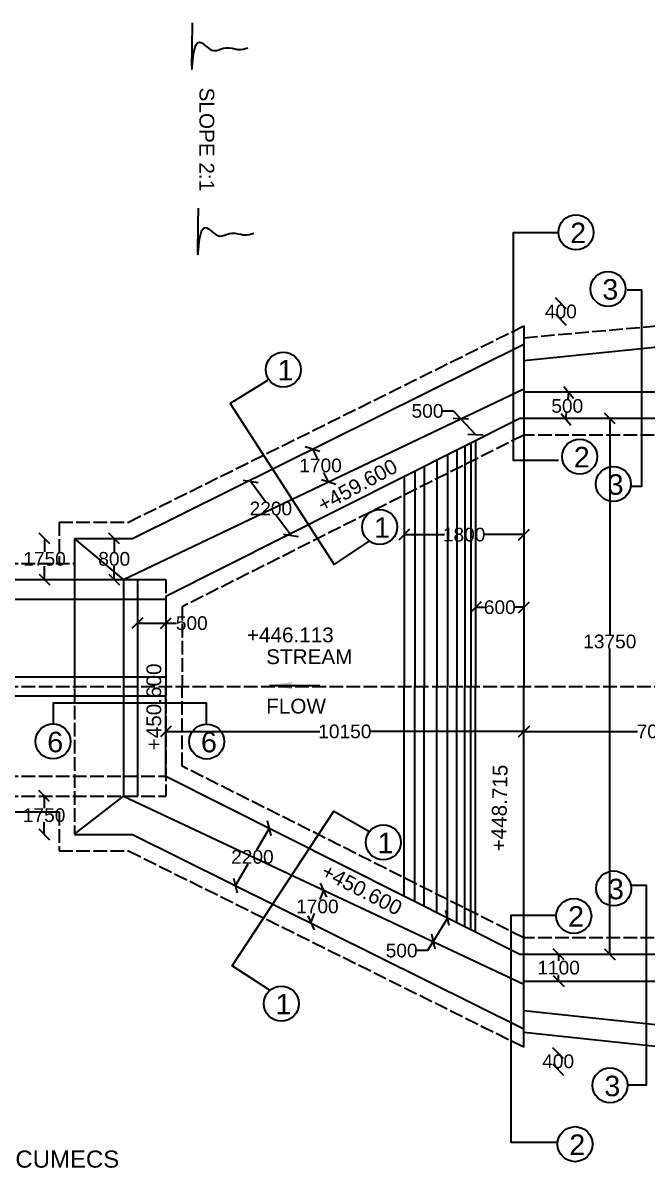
# Model space of a CAD drawing. Header units: millimetres. Extents: x 5124 to 6568637, y 2311 to 91879094.
# Drawn here: x 3667064 to 3672539, y 45935447 to 45945487 of the extents above; entities that cross this region are included whole.
import ezdxf

# ---------------------------------------------------------------- set-up
doc = ezdxf.new("R2010")
doc.units = ezdxf.units.MM
doc.header["$MEASUREMENT"] = 0
doc.linetypes.add('ACAD_ISO02W100', pattern=[15, 12, -3])
for name, color, linetype in [('DIMENSION', 7, 'Continuous'), ('DRAWING', 7, 'Continuous'), ('TEXT', 7, 'Continuous')]:
    doc.layers.add(name, color=color, linetype=linetype)
doc.styles.get("Standard").update_dxf_attribs({"font": 'arial.ttf', "height": 120})
doc.dimstyles.get("Standard").update_dxf_attribs({"dimtxt": 200, "dimasz": 110, "dimexe": 0.18, "dimexo": 0.0625, "dimgap": 0.09, "dimtad": 0, "dimtih": 1, "dimtoh": 1, "dimdec": 0, "dimzin": 0, "dimdsep": 46, "dimtxsty": 'Standard', "dimblk": 'OBLIQUE', "dimcen": 0.09, "dimse1": 1, "dimse2": 1, "dimadec": 0, "dimazin": 0, "dimtfac": 1, "dimtdec": 0, "dimtofl": 0, "dimtmove": 0, "dimatfit": 3, "dimfxl": 1, "dimtolj": 1, "dimtzin": 0, "dimarcsym": 0})

# ---------------------------------------------------------------- blocks, each defined once
blk = doc.blocks.new('_Oblique')
at = {"color": 0, "linetype": 'ByBlock', "lineweight": -2}
blk.add_line((-0.5, -0.5), (0.5, 0.5), dxfattribs=at)
blk = doc.blocks.new('*D164')
at = {"layer": 'Defpoints', "color": 0, "linetype": 'Continuous', "transparency": 16777216}
for p in [(3667254, 45940962), (3667516, 45940962), (3667516, 45940603)]:
    blk.add_point(p, dxfattribs=at)
at = {"layer": 'DIMENSION', "color": 0, "linetype": 'Continuous', "lineweight": -2, "transparency": 16777216}
for p, q in [((3667254, 45940962), (3667254, 45940844)), ((3667254, 45940603), (3667254, 45940721))]:
    blk.add_line(p, q, dxfattribs=at)
at = {"layer": 'DIMENSION', "color": 0, "linetype": 'Continuous', "lineweight": -2, "transparency": 16777216, "xscale": 95, "yscale": 95, "zscale": 95}
for p, rotation in [((3667254, 45940962), 90), ((3667254, 45940603), 270)]:
    blk.add_blockref('_Oblique', p, dxfattribs=dict(at, rotation=rotation))
at = {"layer": 'DIMENSION', "color": 0, "linetype": 'Continuous', "transparency": 16777216, "insert": (3667254, 45940783), "char_height": 120, "attachment_point": 5}
blk.add_mtext('\\A1;1750', dxfattribs=at)
blk = doc.blocks.new('*D165')
at = {"layer": 'Defpoints', "color": 0, "linetype": 'Continuous', "transparency": 16777216}
for p in [(3667865, 45940962), (3667865, 45940962), (3667865, 45940603)]:
    blk.add_point(p, dxfattribs=at)
at = {"layer": 'DIMENSION', "color": 0, "linetype": 'Continuous', "lineweight": -2, "transparency": 16777216}
for p, q in [((3667865, 45940962), (3667865, 45940844)), ((3667865, 45940603), (3667865, 45940721))]:
    blk.add_line(p, q, dxfattribs=at)
at = {"layer": 'DIMENSION', "color": 0, "linetype": 'Continuous', "lineweight": -2, "transparency": 16777216, "xscale": 95, "yscale": 95, "zscale": 95}
for p, rotation in [((3667865, 45940962), 90), ((3667865, 45940603), 270)]:
    blk.add_blockref('_Oblique', p, dxfattribs=dict(at, rotation=rotation))
at = {"layer": 'DIMENSION', "color": 0, "linetype": 'Continuous', "transparency": 16777216, "insert": (3667865, 45940783), "char_height": 120, "attachment_point": 5}
blk.add_mtext('\\A1;800', dxfattribs=at)
blk = doc.blocks.new('*D166')
at = {"layer": 'Defpoints', "color": 0, "linetype": 'Continuous', "transparency": 16777216}
for p in [(3667250, 45938703), (3667552, 45938703), (3667516, 45938366)]:
    blk.add_point(p, dxfattribs=at)
at = {"layer": 'DIMENSION', "color": 0, "linetype": 'Continuous', "lineweight": -2, "transparency": 16777216}
for p, q in [((3667250, 45938703), (3667250, 45938596)), ((3667250, 45938366), (3667250, 45938473))]:
    blk.add_line(p, q, dxfattribs=at)
at = {"layer": 'DIMENSION', "color": 0, "linetype": 'Continuous', "lineweight": -2, "transparency": 16777216, "xscale": 95, "yscale": 95, "zscale": 95}
for p, rotation in [((3667250, 45938703), 90), ((3667250, 45938366), 270)]:
    blk.add_blockref('_Oblique', p, dxfattribs=dict(at, rotation=rotation))
at = {"layer": 'DIMENSION', "color": 0, "linetype": 'Continuous', "transparency": 16777216, "insert": (3667250, 45938534), "char_height": 120, "attachment_point": 5}
blk.add_mtext('\\A1;1750', dxfattribs=at)
blk = doc.blocks.new('*D167')
at = {"layer": 'Defpoints', "color": 0, "linetype": 'Continuous', "transparency": 16777216}
for p in [(3668068, 45940219), (3668317, 45940219), (3668317, 45940219)]:
    blk.add_point(p, dxfattribs=at)
at = {"layer": 'DIMENSION', "color": 0, "linetype": 'Continuous', "lineweight": -2, "transparency": 16777216}
for p, q in [((3668068, 45940219), (3668317, 45940219)), ((3668317, 45940219), (3668412, 45940219))]:
    blk.add_line(p, q, dxfattribs=at)
at = {"layer": 'DIMENSION', "color": 0, "linetype": 'Continuous', "lineweight": -2, "transparency": 16777216, "xscale": 95, "yscale": 95, "zscale": 95, "rotation": 180}
blk.add_blockref('_Oblique', (3668068, 45940219), dxfattribs=at)
at = {"layer": 'DIMENSION', "color": 0, "linetype": 'Continuous', "lineweight": -2, "transparency": 16777216, "xscale": 95, "yscale": 95, "zscale": 95}
blk.add_blockref('_Oblique', (3668317, 45940219), dxfattribs=at)
at = {"layer": 'DIMENSION', "color": 0, "linetype": 'Continuous', "transparency": 16777216, "insert": (3668545, 45940219), "char_height": 120, "attachment_point": 5}
blk.add_mtext('\\A1;500', dxfattribs=at)
blk = doc.blocks.new('*D168')
at = {"layer": 'Defpoints', "color": 0, "linetype": 'Continuous', "transparency": 16777216}
for p in [(3670409, 45940996), (3671459, 45940996), (3671459, 45940996)]:
    blk.add_point(p, dxfattribs=at)
at = {"layer": 'DIMENSION', "color": 0, "linetype": 'Continuous', "lineweight": -2, "transparency": 16777216}
for p, q in [((3670409, 45940996), (3670761, 45940996)), ((3671459, 45940996), (3671108, 45940996))]:
    blk.add_line(p, q, dxfattribs=at)
at = {"layer": 'DIMENSION', "color": 0, "linetype": 'Continuous', "lineweight": -2, "transparency": 16777216, "xscale": 95, "yscale": 95, "zscale": 95, "rotation": 180}
blk.add_blockref('_Oblique', (3670409, 45940996), dxfattribs=at)
at = {"layer": 'DIMENSION', "color": 0, "linetype": 'Continuous', "lineweight": -2, "transparency": 16777216, "xscale": 95, "yscale": 95, "zscale": 95}
blk.add_blockref('_Oblique', (3671459, 45940996), dxfattribs=at)
at = {"layer": 'DIMENSION', "color": 0, "linetype": 'Continuous', "transparency": 16777216, "insert": (3670934, 45940996), "char_height": 120, "attachment_point": 5}
blk.add_mtext('\\A1;1800', dxfattribs=at)
blk = doc.blocks.new('*D169')
at = {"layer": 'Defpoints', "color": 0, "linetype": 'Continuous', "transparency": 16777216}
for p in [(3671035, 45940359), (3671459, 45940359), (3671459, 45940359)]:
    blk.add_point(p, dxfattribs=at)
at = {"layer": 'DIMENSION', "color": 0, "linetype": 'Continuous', "lineweight": -2, "transparency": 16777216}
for p, q in [((3671035, 45940359), (3671114, 45940359)), ((3671459, 45940359), (3671380, 45940359))]:
    blk.add_line(p, q, dxfattribs=at)
at = {"layer": 'DIMENSION', "color": 0, "linetype": 'Continuous', "lineweight": -2, "transparency": 16777216, "xscale": 95, "yscale": 95, "zscale": 95, "rotation": 180}
blk.add_blockref('_Oblique', (3671035, 45940359), dxfattribs=at)
at = {"layer": 'DIMENSION', "color": 0, "linetype": 'Continuous', "lineweight": -2, "transparency": 16777216, "xscale": 95, "yscale": 95, "zscale": 95}
blk.add_blockref('_Oblique', (3671459, 45940359), dxfattribs=at)
at = {"layer": 'DIMENSION', "color": 0, "linetype": 'Continuous', "transparency": 16777216, "insert": (3671247, 45940359), "char_height": 120, "attachment_point": 5}
blk.add_mtext('\\A1;600', dxfattribs=at)
blk = doc.blocks.new('*D170')
at = {"layer": 'Defpoints', "color": 0, "linetype": 'Continuous', "transparency": 16777216}
for p in [(3668317, 45939269), (3671459, 45939269), (3671459, 45939269)]:
    blk.add_point(p, dxfattribs=at)
at = {"layer": 'DIMENSION', "color": 0, "linetype": 'Continuous', "lineweight": -2, "transparency": 16777216}
for p, q in [((3668317, 45939269), (3669668, 45939269)), ((3671459, 45939269), (3670108, 45939269))]:
    blk.add_line(p, q, dxfattribs=at)
at = {"layer": 'DIMENSION', "color": 0, "linetype": 'Continuous', "lineweight": -2, "transparency": 16777216, "xscale": 95, "yscale": 95, "zscale": 95, "rotation": 180}
blk.add_blockref('_Oblique', (3668317, 45939269), dxfattribs=at)
at = {"layer": 'DIMENSION', "color": 0, "linetype": 'Continuous', "lineweight": -2, "transparency": 16777216, "xscale": 95, "yscale": 95, "zscale": 95}
blk.add_blockref('_Oblique', (3671459, 45939269), dxfattribs=at)
at = {"layer": 'DIMENSION', "color": 0, "linetype": 'Continuous', "transparency": 16777216, "insert": (3669888, 45939269), "char_height": 120, "attachment_point": 5}
blk.add_mtext('\\A1;10150', dxfattribs=at)
blk = doc.blocks.new('*D171')
at = {"layer": 'Defpoints', "color": 0, "linetype": 'Continuous', "transparency": 16777216}
for p in [(3671459, 45939269), (3673808, 45939269), (3673808, 45939269)]:
    blk.add_point(p, dxfattribs=at)
at = {"layer": 'DIMENSION', "color": 0, "linetype": 'Continuous', "lineweight": -2, "transparency": 16777216}
for p, q in [((3671459, 45939269), (3672455, 45939269)), ((3673808, 45939269), (3672812, 45939269))]:
    blk.add_line(p, q, dxfattribs=at)
at = {"layer": 'DIMENSION', "color": 0, "linetype": 'Continuous', "lineweight": -2, "transparency": 16777216, "xscale": 95, "yscale": 95, "zscale": 95, "rotation": 180}
blk.add_blockref('_Oblique', (3671459, 45939269), dxfattribs=at)
at = {"layer": 'DIMENSION', "color": 0, "linetype": 'Continuous', "lineweight": -2, "transparency": 16777216, "xscale": 95, "yscale": 95, "zscale": 95}
blk.add_blockref('_Oblique', (3673808, 45939269), dxfattribs=at)
at = {"layer": 'DIMENSION', "color": 0, "linetype": 'Continuous', "transparency": 16777216, "insert": (3672634, 45939269), "char_height": 120, "attachment_point": 5}
blk.add_mtext('\\A1;7060', dxfattribs=at)
blk = doc.blocks.new('*D172')
at = {"layer": 'Defpoints', "color": 0, "linetype": 'Continuous', "transparency": 16777216}
for p in [(3672240, 45942015), (3672212, 45937313), (3672240, 45937313)]:
    blk.add_point(p, dxfattribs=at)
at = {"layer": 'DIMENSION', "color": 0, "linetype": 'Continuous', "lineweight": -2, "transparency": 16777216}
for p, q in [((3672212, 45942015), (3672212, 45940119)), ((3672212, 45937313), (3672212, 45939996))]:
    blk.add_line(p, q, dxfattribs=at)
at = {"layer": 'DIMENSION', "color": 0, "linetype": 'Continuous', "lineweight": -2, "transparency": 16777216, "xscale": 95, "yscale": 95, "zscale": 95}
for p, rotation in [((3672212, 45942015), 90), ((3672212, 45937313), 270)]:
    blk.add_blockref('_Oblique', p, dxfattribs=dict(at, rotation=rotation))
at = {"layer": 'DIMENSION', "color": 0, "linetype": 'Continuous', "transparency": 16777216, "insert": (3672212, 45940058), "char_height": 120, "attachment_point": 5}
blk.add_mtext('\\A1;13750', dxfattribs=at)
blk = doc.blocks.new('*D178')
at = {"layer": 'Defpoints', "color": 0, "linetype": 'Continuous', "transparency": 16777216}
for p in [(3671783, 45943026), (3671783, 45943026), (3671783, 45942882)]:
    blk.add_point(p, dxfattribs=at)
at = {"layer": 'DIMENSION', "color": 0, "linetype": 'Continuous', "lineweight": -2, "transparency": 16777216}
for p, q in [((3671783, 45943026), (3671783, 45943015)), ((3671783, 45942882), (3671783, 45942892))]:
    blk.add_line(p, q, dxfattribs=at)
at = {"layer": 'DIMENSION', "color": 0, "linetype": 'Continuous', "lineweight": -2, "transparency": 16777216, "xscale": 95, "yscale": 95, "zscale": 95}
for p, rotation in [((3671783, 45943026), 90), ((3671783, 45942882), 270)]:
    blk.add_blockref('_Oblique', p, dxfattribs=dict(at, rotation=rotation))
at = {"layer": 'DIMENSION', "color": 0, "linetype": 'Continuous', "transparency": 16777216, "insert": (3671783, 45942954), "char_height": 120, "attachment_point": 5}
blk.add_mtext('\\A1;400', dxfattribs=at)
blk = doc.blocks.new('*D187')
at = {"layer": 'Defpoints', "color": 0, "linetype": 'Continuous', "transparency": 16777216}
for p in [(3671784, 45937313), (3671763, 45937079), (3671763, 45937079)]:
    blk.add_point(p, dxfattribs=at)
at = {"layer": 'DIMENSION', "color": 0, "linetype": 'Continuous', "lineweight": -2, "transparency": 16777216}
for p, q in [((3671763, 45937313), (3671763, 45937258)), ((3671763, 45937079), (3671763, 45937135))]:
    blk.add_line(p, q, dxfattribs=at)
at = {"layer": 'DIMENSION', "color": 0, "linetype": 'Continuous', "lineweight": -2, "transparency": 16777216, "xscale": 95, "yscale": 95, "zscale": 95}
for p, rotation in [((3671763, 45937313), 90), ((3671763, 45937079), 270)]:
    blk.add_blockref('_Oblique', p, dxfattribs=dict(at, rotation=rotation))
at = {"layer": 'DIMENSION', "color": 0, "linetype": 'Continuous', "transparency": 16777216, "insert": (3671763, 45937196), "char_height": 120, "attachment_point": 5}
blk.add_mtext('\\A1;1100', dxfattribs=at)
blk = doc.blocks.new('*D188')
at = {"layer": 'Defpoints', "color": 0, "linetype": 'Continuous', "transparency": 16777216}
for p in [(3671759, 45936446), (3671759, 45936446), (3671780, 45936302)]:
    blk.add_point(p, dxfattribs=at)
at = {"layer": 'DIMENSION', "color": 0, "linetype": 'Continuous', "lineweight": -2, "transparency": 16777216}
for p, q in [((3671759, 45936446), (3671759, 45936435)), ((3671759, 45936302), (3671759, 45936313))]:
    blk.add_line(p, q, dxfattribs=at)
at = {"layer": 'DIMENSION', "color": 0, "linetype": 'Continuous', "lineweight": -2, "transparency": 16777216, "xscale": 95, "yscale": 95, "zscale": 95}
for p, rotation in [((3671759, 45936446), 90), ((3671759, 45936302), 270)]:
    blk.add_blockref('_Oblique', p, dxfattribs=dict(at, rotation=rotation))
at = {"layer": 'DIMENSION', "color": 0, "linetype": 'Continuous', "transparency": 16777216, "insert": (3671759, 45936374), "char_height": 120, "attachment_point": 5}
blk.add_mtext('\\A1;400', dxfattribs=at)
blk = doc.blocks.new('*D189')
at = {"layer": 'Defpoints', "color": 0, "linetype": 'Continuous', "transparency": 16777216}
for p in [(3670789, 45937632), (3670663, 45937427), (3670663, 45937427)]:
    blk.add_point(p, dxfattribs=at)
at = {"layer": 'DIMENSION', "color": 0, "linetype": 'Continuous', "lineweight": -2, "transparency": 16777216}
for p, q in [((3670789, 45937632), (3670663, 45937427)), ((3670663, 45937427), (3670613, 45937346)), ((3670613, 45937346), (3670518, 45937346))]:
    blk.add_line(p, q, dxfattribs=at)
at = {"layer": 'DIMENSION', "color": 0, "linetype": 'Continuous', "lineweight": -2, "transparency": 16777216, "xscale": 95, "yscale": 95, "zscale": 95}
for p, rotation in [((3670789, 45937632), 58.33956150615575), ((3670663, 45937427), 238.3395615061557)]:
    blk.add_blockref('_Oblique', p, dxfattribs=dict(at, rotation=rotation))
at = {"layer": 'DIMENSION', "color": 0, "linetype": 'Continuous', "transparency": 16777216, "insert": (3670386, 45937346), "char_height": 120, "attachment_point": 5}
blk.add_mtext('\\A1;500', dxfattribs=at)
blk = doc.blocks.new('*D190')
at = {"layer": 'Defpoints', "color": 0, "linetype": 'Continuous', "transparency": 16777216}
for p in [(3669702, 45937878), (3669702, 45937878), (3669591, 45937589)]:
    blk.add_point(p, dxfattribs=at)
at = {"layer": 'DIMENSION', "color": 0, "linetype": 'Continuous', "lineweight": -2, "transparency": 16777216}
for p, q in [((3669702, 45937878), (3669670, 45937795)), ((3669591, 45937589), (3669623, 45937672))]:
    blk.add_line(p, q, dxfattribs=at)
at = {"layer": 'DIMENSION', "color": 0, "linetype": 'Continuous', "lineweight": -2, "transparency": 16777216, "xscale": 95, "yscale": 95, "zscale": 95}
for p, rotation in [((3669702, 45937878), 68.93954282213495), ((3669591, 45937589), 248.939542822135)]:
    blk.add_blockref('_Oblique', p, dxfattribs=dict(at, rotation=rotation))
at = {"layer": 'DIMENSION', "color": 0, "linetype": 'Continuous', "transparency": 16777216, "insert": (3669647, 45937733), "char_height": 120, "attachment_point": 5}
blk.add_mtext('\\A1;1700', dxfattribs=at)
blk = doc.blocks.new('*D191')
at = {"layer": 'Defpoints', "color": 0, "linetype": 'Continuous', "transparency": 16777216}
for p in [(3669225, 45938419), (3669225, 45938419), (3668928, 45937918)]:
    blk.add_point(p, dxfattribs=at)
at = {"layer": 'DIMENSION', "color": 0, "linetype": 'Continuous', "lineweight": -2, "transparency": 16777216}
for p, q in [((3669225, 45938419), (3669113, 45938229)), ((3668928, 45937918), (3669040, 45938107))]:
    blk.add_line(p, q, dxfattribs=at)
at = {"layer": 'DIMENSION', "color": 0, "linetype": 'Continuous', "lineweight": -2, "transparency": 16777216, "xscale": 95, "yscale": 95, "zscale": 95}
for p, rotation in [((3669225, 45938419), 59.38632905271923), ((3668928, 45937918), 239.3863290527192)]:
    blk.add_blockref('_Oblique', p, dxfattribs=dict(at, rotation=rotation))
at = {"layer": 'DIMENSION', "color": 0, "linetype": 'Continuous', "transparency": 16777216, "insert": (3669077, 45938168), "char_height": 120, "attachment_point": 5}
blk.add_mtext('\\A1;2200', dxfattribs=at)
blk = doc.blocks.new('*D201')
at = {"layer": 'Defpoints', "color": 0, "linetype": 'Continuous', "transparency": 16777216}
for p in [(3669125, 45941508), (3669062, 45941461), (3669479, 45941037)]:
    blk.add_point(p, dxfattribs=at)
at = {"layer": 'DRAWING', "color": 0, "linetype": 'Continuous', "lineweight": -2, "transparency": 16777216}
for p, q in [((3669062, 45941461), (3669193, 45941286)), ((3669416, 45940990), (3669285, 45941164))]:
    blk.add_line(p, q, dxfattribs=at)
at = {"layer": 'DRAWING', "color": 0, "linetype": 'Continuous', "lineweight": -2, "transparency": 16777216, "xscale": 95, "yscale": 95, "zscale": 95}
for p, rotation in [((3669062, 45941461), 126.9421787806239), ((3669416, 45940990), 306.9421787806239)]:
    blk.add_blockref('_Oblique', p, dxfattribs=dict(at, rotation=rotation))
at = {"layer": 'DRAWING', "color": 0, "linetype": 'Continuous', "transparency": 16777216, "insert": (3669239, 45941225), "char_height": 120, "attachment_point": 5}
blk.add_mtext('\\A1;2200', dxfattribs=at)
blk = doc.blocks.new('*D202')
at = {"layer": 'Defpoints', "color": 0, "linetype": 'Continuous', "transparency": 16777216}
for p in [(3669604, 45941746), (3669604, 45941746), (3669746, 45941460)]:
    blk.add_point(p, dxfattribs=at)
at = {"layer": 'DRAWING', "color": 0, "linetype": 'Continuous', "lineweight": -2, "transparency": 16777216}
for p, q in [((3669604, 45941746), (3669644, 45941664)), ((3669746, 45941460), (3669705, 45941541))]:
    blk.add_line(p, q, dxfattribs=at)
at = {"layer": 'DRAWING', "color": 0, "linetype": 'Continuous', "lineweight": -2, "transparency": 16777216, "xscale": 95, "yscale": 95, "zscale": 95}
for p, rotation in [((3669604, 45941746), 116.4004357331736), ((3669746, 45941460), 296.4004357331737)]:
    blk.add_blockref('_Oblique', p, dxfattribs=dict(at, rotation=rotation))
at = {"layer": 'DRAWING', "color": 0, "linetype": 'Continuous', "transparency": 16777216, "insert": (3669675, 45941603), "char_height": 120, "attachment_point": 5}
blk.add_mtext('\\A1;1700', dxfattribs=at)
blk = doc.blocks.new('*D203')
at = {"layer": 'Defpoints', "color": 0, "linetype": 'Continuous', "transparency": 16777216}
for p in [(3670906, 45942012), (3670906, 45942012), (3671035, 45941875)]:
    blk.add_point(p, dxfattribs=at)
at = {"layer": 'DRAWING', "color": 0, "linetype": 'Continuous', "lineweight": -2, "transparency": 16777216}
for p, q in [((3670841, 45942081), (3670746, 45942081)), ((3670906, 45942012), (3670841, 45942081)), ((3671035, 45941875), (3670906, 45942012))]:
    blk.add_line(p, q, dxfattribs=at)
at = {"layer": 'DRAWING', "color": 0, "linetype": 'Continuous', "lineweight": -2, "transparency": 16777216, "xscale": 95, "yscale": 95, "zscale": 95}
for p, rotation in [((3670906, 45942012), 133.3642798688702), ((3671035, 45941875), 313.3642798688703)]:
    blk.add_blockref('_Oblique', p, dxfattribs=dict(at, rotation=rotation))
at = {"layer": 'DRAWING', "color": 0, "linetype": 'Continuous', "transparency": 16777216, "insert": (3670613, 45942081), "char_height": 120, "attachment_point": 5}
blk.add_mtext('\\A1;500', dxfattribs=at)
blk = doc.blocks.new('*D204')
at = {"layer": 'Defpoints', "color": 0, "linetype": 'Continuous', "transparency": 16777216}
for p in [(3671790, 45942248), (3671851, 45942242), (3671766, 45942015)]:
    blk.add_point(p, dxfattribs=at)
at = {"layer": 'DRAWING', "color": 0, "linetype": 'Continuous', "lineweight": -2, "transparency": 16777216}
for p, q in [((3671851, 45942242), (3671845, 45942187)), ((3671827, 45942008), (3671833, 45942064))]:
    blk.add_line(p, q, dxfattribs=at)
at = {"layer": 'DRAWING', "color": 0, "linetype": 'Continuous', "lineweight": -2, "transparency": 16777216, "xscale": 95, "yscale": 95, "zscale": 95}
for p, rotation in [((3671851, 45942242), 84.08495407459397), ((3671827, 45942008), 264.084954074594)]:
    blk.add_blockref('_Oblique', p, dxfattribs=dict(at, rotation=rotation))
at = {"layer": 'DRAWING', "color": 0, "linetype": 'Continuous', "transparency": 16777216, "insert": (3671839, 45942125), "char_height": 120, "attachment_point": 5}
blk.add_mtext('\\A1;500', dxfattribs=at)

msp = doc.modelspace()

# ---------------------------------------------------------------- linework, layer by layer
at = {"layer": 'DIMENSION', "linetype": 'Continuous'}
for points in [[(3671761.6, 45943645.5), (3671363.6, 45943645.5), (3671363.6, 45941650.5), (3671762.9, 45941650.5)], [(3672363.3, 45943145.4), (3672491.2, 45943145.4), (3672491.2, 45941418.3), (3672396.6, 45941418.3)], [(3669209, 45942349.6), (3668881, 45942146.1), (3669795.4, 45940735), (3670097.6, 45940934.9)], [(3667945.1, 45940603.4), (3667516.3, 45940962.1)], [(3668673.7, 45939335.2), (3668673.7, 45939516.7), (3667329.2, 45939516.7), (3667329.2, 45939333.2)], [(3667516.3, 45938367.4), (3667945.1, 45938702.8)], [(3669223.7, 45937001.7), (3668899.2, 45937211.7), (3669790.2, 45938570.2), (3670103.7, 45938392.2)], [(3672391.2, 45937920.2), (3672531.2, 45937920.2), (3672531.2, 45936165.7), (3672367.2, 45936165.7)], [(3671760.2, 45935663.7), (3671346.2, 45935663.7), (3671346.2, 45937657.7), (3671740.7, 45937657.7)]]:
    msp.add_lwpolyline(points, dxfattribs=at)
for centre in [(3671915.3, 45943648.5), (3672197.3, 45943152.4), (3669347.8, 45942443.8), (3671947, 45941680.9), (3672243.8, 45941441), (3670194.5, 45941063.8), (3667328, 45939181.4), (3668676.5, 45939180.9), (3670226, 45938295.9), (3672246.5, 45937891.4), (3671896.5, 45937650.9), (3669330.5, 45936881.4), (3672214.5, 45936163.4), (3671907.5, 45935647.9)]:
    msp.add_circle(centre, 153.7, dxfattribs=at)
at = {"layer": 'DRAWING', "linetype": 'ACAD_ISO02W100', "ltscale": 10}
for p, q in [((3667991.7, 45941106.4), (3671459.3, 45942827.8)), ((3671459.3, 45942724.4), (3673044.8, 45942865.4)), ((3671458.3, 45941870.4), (3668461.4, 45940363.6)), ((3673952.4, 45941870.4), (3671458.3, 45941870.4)), ((3667382, 45941106.4), (3667991.7, 45941106.4)), ((3668461.4, 45940363.6), (3668461.4, 45939664.5)), ((3668461.4, 45938964.2), (3668461.4, 45939663.3)), ((3671458.3, 45937457.4), (3668461.4, 45938964.2)), ((3667382, 45938221.4), (3667991.7, 45938221.4)), ((3667991.7, 45938221.4), (3671459.3, 45936500)), ((3673952.4, 45937457.4), (3671458.3, 45937457.4))]:
    msp.add_line(p, q, dxfattribs=at)
at = {"layer": 'DRAWING', "linetype": 'Continuous'}
for p, q in [((3671459.3, 45942525.5), (3673190.5, 45942699.6)), ((3668025.6, 45940962.1), (3671459.3, 45942666.7)), ((3671424, 45942014.7), (3668317.1, 45940452.6)), ((3673808.1, 45942014.7), (3671424, 45942014.7)), ((3667516.3, 45940962.1), (3668025.6, 45940962.1)), ((3668317.1, 45940452.6), (3668317.1, 45939664.5)), ((3668317.1, 45938875.2), (3668317.1, 45939663.3)), ((3671424, 45937313.1), (3668317.1, 45938875.2)), ((3667516.3, 45938365.7), (3668025.6, 45938365.7)), ((3668025.6, 45938365.7), (3671459.3, 45936661.1)), ((3673808.1, 45937313.1), (3671424, 45937313.1)), ((3671459.3, 45936821.6), (3673187.3, 45936636.9)), ((3671459.3, 45936631.4), (3673044.2, 45936462))]:
    msp.add_line(p, q, dxfattribs=at)
for points in [[(3671459.3, 45942248.3), (3673577.4, 45942248.3), (3673577.4, 45943802.8)], [(3671459.3, 45942827.8), (3671459.3, 45942274.7)], [(3667945.1, 45940603.4), (3671459.3, 45942274.7)], [(3671459.3, 45942274.7), (3671459.3, 45939664.5)], [(3670940.4, 45941771.6), (3670940.4, 45939664.5)], [(3670992.8, 45941797.9), (3670992.8, 45939664.5)], [(3671035.2, 45941819.2), (3671035.2, 45939664.5)], [(3670787.8, 45941694.9), (3670787.8, 45939664.5)], [(3670870.7, 45941736.5), (3670870.7, 45939664.5)], [(3670585, 45941592.9), (3670585, 45939664.5)], [(3670695.3, 45941648.3), (3670695.3, 45939664.5)], [(3670409, 45941504.4), (3670409, 45939664.5)], [(3670502.3, 45941551.3), (3670502.3, 45939664.5)], [(3667516.3, 45940963.6), (3667516.3, 45939651.8)], [(3659102.7, 45940603.4), (3668316.4, 45940603.4)], [(3667945.1, 45940603.4), (3667945.1, 45938702.8)], [(3668067.9, 45940603.4), (3668067.9, 45938702.8)], [(3659102.7, 45940430.1), (3668316.4, 45940430.1)], [(3659102.7, 45939747.2), (3668316.4, 45939747.2)], [(3670409, 45937823.4), (3670409, 45939663.3)], [(3670502.3, 45937776.5), (3670502.3, 45939663.3)], [(3670585, 45937734.9), (3670585, 45939663.3)], [(3670695.3, 45937679.4), (3670695.3, 45939663.3)], [(3670787.8, 45937632.9), (3670787.8, 45939663.3)], [(3670870.7, 45937591.3), (3670870.7, 45939663.3)], [(3670940.4, 45937556.2), (3670940.4, 45939663.3)], [(3670992.8, 45937529.9), (3670992.8, 45939663.3)], [(3671035.2, 45937508.6), (3671035.2, 45939663.3)], [(3671459.3, 45937053.1), (3671459.3, 45939663.3)], [(3659102.7, 45939581.8), (3668316.4, 45939581.8)], [(3667945.1, 45938702.8), (3671459.3, 45937053.1)], [(3659102.7, 45938563.3), (3667382, 45938563.3)], [(3671459.3, 45937079.4), (3673577.4, 45937079.4), (3673577.4, 45935525)], [(3671459.3, 45936500), (3671459.3, 45937053.1)]]:
    msp.add_lwpolyline(points, dxfattribs=at)
at = {"layer": 'DRAWING', "linetype": 'ACAD_ISO02W100', "ltscale": 10}
for points in [[(3667382, 45941106.4), (3667382, 45940741.6)], [(3659102.7, 45940741.6), (3667516.3, 45940741.6)], [(3668316.4, 45940603.4), (3668316.4, 45938702.8)], [(3659102.7, 45939664.5), (3678444.2, 45939664.5)], [(3667516.3, 45939644.8), (3667516.3, 45938367.4)], [(3659102.7, 45938876.8), (3668316.4, 45938876.8)], [(3659102.7, 45938702.8), (3668316.4, 45938702.8)], [(3667382, 45938563.3), (3667382, 45938221.4)]]:
    msp.add_lwpolyline(points, dxfattribs=at)
at = {"layer": 'DRAWING', "linetype": 'Continuous'}
for points in [[(3668549, 45945486.5), (3668549, 45945099.7), (3668611.9, 45945318.3), (3668740.1, 45945242.9), (3668823.1, 45945265.5), (3668923.7, 45945258), (3668956.4, 45945253), (3669036.8, 45945268)], [(3668601.2, 45943859.7), (3668601.2, 45943472.9), (3668664.1, 45943691.4), (3668792.3, 45943616.1), (3668875.3, 45943638.7), (3668975.9, 45943631.2), (3669008.6, 45943626.1), (3669089, 45943641.2)]]:
    msp.add_spline(points, degree=3, dxfattribs=at)

# ---------------------------------------------------------------- texts
at = {"layer": 'DRAWING', "linetype": 'Continuous', "attachment_point": 1}
for s, insert, char_height, width in [('2', (3671864.7, 45943733.8), 180, 95.031), ('3', (3672146.8, 45943237.7), 180, 95.031), ('1', (3669297.2, 45942529), 180, 95.031), ('2', (3671896.4, 45941766.2), 180, 95.031), ('3', (3672193.2, 45941526.2), 180, 95.031), ('1', (3670143.9, 45941149), 180, 95.031), ('STREAM\\P \\PFLOW', (3669198.1, 45939990), 130, 533.151), ('6', (3667277.4, 45939266.7), 180, 95.031), ('6', (3668625.9, 45939266.2), 180, 95.031), ('1', (3670175.4, 45938381.2), 180, 95.031), ('3', (3672195.9, 45937976.7), 180, 95.031), ('2', (3671845.9, 45937736.2), 180, 95.031), ('1', (3669279.9, 45936966.7), 180, 95.031), ('3', (3672163.9, 45936248.7), 180, 95.031), ('2', (3671856.9, 45935733.2), 180, 95.031)]:
    msp.add_mtext(s, dxfattribs=dict(at, insert=insert, char_height=char_height, width=width))
at = {"layer": 'TEXT'}
for s, rotation, p in [('SLOPE 2:1', 270, (3668612.6, 45944918.3)), ('+459.600', 28.65415, (3669695.2, 45941189.1)), ('+450.600', 90, (3668277.2, 45939103.4)), ('+448.715', 88.79033, (3671300.3, 45938214.7)), ('+450.600', 332.64721, (3669668.8, 45938000.1))]:
    msp.add_text(s, height=130, rotation=rotation, dxfattribs=at).set_placement(p)
msp.add_text('+446.113', height=130, dxfattribs=at).set_placement((3669028.4, 45940051.4))
at = {"layer": 'TEXT', "insert": (3664637.9, 45936094.2), "char_height": 150.503, "width": 3381.463, "attachment_point": 1}
msp.add_mtext('APPROACH CHANNEL\\P\\P1.DISCHARGE   :15.155 CUMECS\\P2.SECTION^I       :11.250M * 0.911M\\P3.BED FALL ^I       :1 IN 467\\P4.SIDE SLOPE^I       :1.5:1', dxfattribs=at)

# ---------------------------------------------------------------- dimensions: what is measured, and where the dimension line sits
at = {"layer": 'DIMENSION', "linetype": 'Continuous'}
for base, p1, p2, text, picture, middle in [((3671783, 45943025.9), (3671783, 45942881.6), (3671783, 45943025.9), '400', '*D178', (3671783, 45942953.7)), ((3667254.5, 45940962.1), (3667516.3, 45940603.4), (3667516.3, 45940962.1), '1750', '*D164', (3667254.5, 45940782.8)), ((3667865.4, 45940962.1), (3667865.4, 45940603.4), (3667865.4, 45940962.1), '800', '*D165', (3667865.4, 45940782.8)), ((3667250.3, 45938702.8), (3667516.3, 45938365.7), (3667552.4, 45938702.8), '1750', '*D166', (3667250.3, 45938534.3)), ((3671762.5, 45937079.4), (3671783.9, 45937313.1), (3671762.5, 45937079.4), '1100', '*D187', (3671762.5, 45937196.2)), ((3671759.1, 45936446.2), (3671779.9, 45936301.9), (3671759.1, 45936446.2), '400', '*D188', (3671759.1, 45936374))]:
    dim = msp.add_linear_dim(base=base, p1=p1, p2=p2, angle=90, text=text, dimstyle='Standard', override={"dimasz": 95, "dimarcsym": 1}, dxfattribs=at)
    dim.commit()
    dim.dimension.update_dxf_attribs({"geometry": picture, "text_midpoint": middle})
dim = msp.add_linear_dim(base=(3672212.2, 45937313.1), p1=(3672239.8, 45942014.7), p2=(3672239.8, 45937313.1), angle=90, text='13750', dimstyle='Standard', override={"dimasz": 95, "dimarcsym": 1}, dxfattribs=at)
dim.commit()
dim.dimension.update_dxf_attribs({"geometry": '*D172', "text_midpoint": (3672212.2, 45940057.7), "dimtype": 160})
for base, p1, p2, text, picture, middle in [((3671459.3, 45940995.9), (3670409, 45940995.9), (3671459.3, 45940995.9), '1800', '*D168', (3670934.2, 45940995.9)), ((3671459.3, 45940359), (3671035.2, 45940359), (3671459.3, 45940359), '600', '*D169', (3671247.3, 45940359)), ((3668317.1, 45940219.3), (3668067.9, 45940219.3), (3668317.1, 45940219.3), '500', '*D167', (3668544.5, 45940219.3)), ((3671459.3, 45939269.2), (3668317.1, 45939269.2), (3671459.3, 45939269.2), '10150', '*D170', (3669888.2, 45939269.2)), ((3673808.1, 45939269.2), (3671459.3, 45939269.2), (3673808.1, 45939269.2), '7060', '*D171', (3672633.7, 45939269.2))]:
    dim = msp.add_linear_dim(base=base, p1=p1, p2=p2, text=text, dimstyle='Standard', override={"dimasz": 95, "dimarcsym": 1}, dxfattribs=at)
    dim.commit()
    dim.dimension.update_dxf_attribs({"geometry": picture, "text_midpoint": middle})
for p1, p2, text, picture, middle in [((3668928.4, 45937917.5), (3669224.9, 45938418.7), '2200', '*D191', (3669076.7, 45938168.1)), ((3669590.8, 45937588.7), (3669702.2, 45937878), '1700', '*D190', (3669646.5, 45937733.3)), ((3670789.4, 45937632.1), (3670662.9, 45937426.9), '500', '*D189', (3670385.6, 45937346.1))]:
    dim = msp.add_aligned_dim(p1=p1, p2=p2, distance=0, text=text, dimstyle='Standard', override={"dimasz": 95, "dimarcsym": 1}, dxfattribs=at)
    dim.commit()
    dim.dimension.update_dxf_attribs({"geometry": picture, "text_midpoint": middle})
at = {"layer": 'DRAWING', "linetype": 'Continuous'}
for p1, p2, distance, text, picture, middle in [((3671766.1, 45942014.7), (3671790.3, 45942248.3), -61.2, '500', '*D204', (3671839.1, 45942125.2)), ((3671035.2, 45941874.8), (3670906, 45942011.6), 0, '500', '*D203', (3670613.3, 45942080.6)), ((3669745.7, 45941459.7), (3669603.8, 45941745.5), 0, '1700', '*D202', (3669674.7, 45941602.6)), ((3669478.7, 45941036.6), (3669124.5, 45941507.6), 78.3, '2200', '*D201', (3669239, 45941225.1))]:
    dim = msp.add_aligned_dim(p1=p1, p2=p2, distance=distance, text=text, dimstyle='Standard', override={"dimasz": 95, "dimarcsym": 1}, dxfattribs=at)
    dim.commit()
    dim.dimension.update_dxf_attribs({"geometry": picture, "text_midpoint": middle})

# ---------------------------------------------------------------- leaders
at = {"layer": 'DRAWING'}
msp.add_leader([(3669227, 45939672.2), (3669667.5, 45939672.2)], dimstyle='Standard', override={"dimasz": 200, "dimgap": 0.09, "dimtad": 0, "dimarcsym": 1}, dxfattribs=at)

doc.saveas('drawing.dxf')
